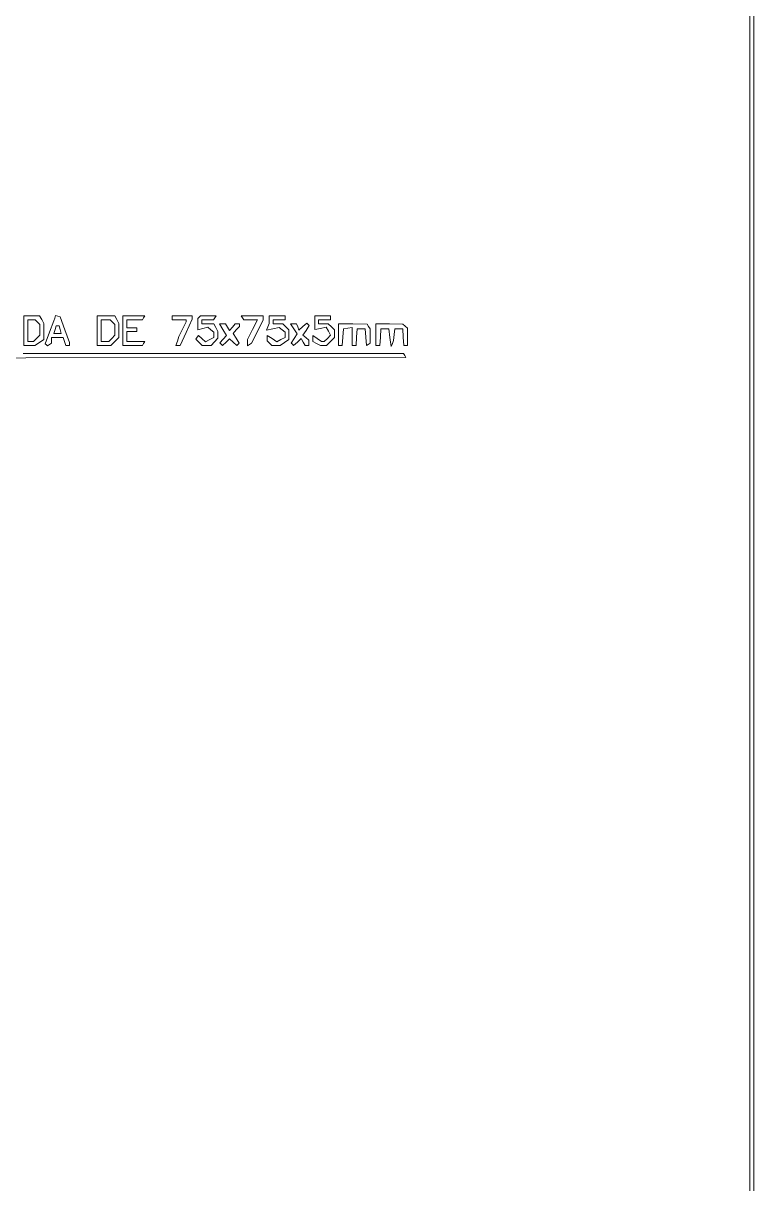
# Paper-space layout 'AN-11-DGE-066-A' of a CAD drawing. Header units: metres, sheet in millimetres. Extents: x 12 to 192, y 4 to 291.
# Drawn here: x 145.7 to 192.3, y 118.1 to 192 of the extents above; entities that cross this region are included whole.
import ezdxf

# ---------------------------------------------------------------- set-up
doc = ezdxf.new("R2010")
doc.units = ezdxf.units.M
doc.layers.add('DGE_CONTORNOS', color=7, linetype='Continuous', lineweight=0)
doc.layers.add('DGE_DATOS', color=7, linetype='Continuous', lineweight=0)

# ---------------------------------------------------------------- blocks, each defined once
blk = doc.blocks.new('LP_REF_DGE_MT_066_A')
at = {"layer": 'DGE_CONTORNOS'}
for points in [[(28.915, 147.084), (28.915, 24.919), (110.591, 24.919), (192.267, 24.919), (192.267, 147.084), (192.267, 269.249), (110.591, 269.249), (28.915, 269.249)], [(192.015, 163.394), (192.015, 57.791), (117.203, 57.791), (42.391, 57.791), (42.391, 163.394), (42.391, 268.997), (117.203, 268.997), (192.015, 268.997)], [(145.793, 172.462), (145.793, 171.517), (146.143, 171.517), (146.493, 171.517), (146.773, 171.713), (147.053, 171.909), (147.053, 172.414), (147.053, 172.919), (146.922, 173.163), (146.792, 173.406), (146.292, 173.406), (145.793, 173.406)], [(146.649, 173.003), (146.801, 172.852), (146.801, 172.509), (146.801, 172.165), (146.603, 171.967), (146.405, 171.769), (146.225, 171.769), (146.045, 171.769), (146.045, 172.462), (146.045, 173.155), (146.272, 173.155), (146.498, 173.155)], [(147.75, 173.259), (147.691, 173.092), (147.422, 172.359), (147.154, 171.626), (147.221, 171.559), (147.288, 171.492), (147.422, 171.575), (147.556, 171.658), (147.556, 171.84), (147.556, 172.021), (147.926, 172.021), (148.295, 172.021), (148.375, 171.769), (148.455, 171.517), (148.572, 171.517), (148.69, 171.517), (148.688, 171.612), (148.686, 171.706), (148.389, 172.52), (148.092, 173.333), (147.95, 173.38), (147.808, 173.427)], [(150.453, 172.462), (150.453, 171.517), (150.894, 171.517), (151.335, 171.517), (151.587, 171.769), (151.838, 172.021), (151.838, 172.47), (151.838, 172.919), (151.708, 173.163), (151.578, 173.406), (151.015, 173.406), (150.453, 173.406)], [(151.435, 173.003), (151.587, 172.852), (151.587, 172.509), (151.587, 172.165), (151.389, 171.967), (151.191, 171.769), (150.948, 171.769), (150.705, 171.769), (150.705, 172.462), (150.705, 173.155), (150.995, 173.155), (151.284, 173.155)], [(152.09, 172.462), (152.09, 171.517), (152.713, 171.517), (153.335, 171.517), (153.413, 171.643), (153.491, 171.769), (152.916, 171.769), (152.342, 171.769), (152.342, 172.084), (152.342, 172.399), (152.657, 172.399), (152.972, 172.399), (152.972, 172.525), (152.972, 172.651), (152.657, 172.651), (152.342, 172.651), (152.342, 172.903), (152.342, 173.155), (152.839, 173.155), (153.335, 173.155), (153.413, 173.28), (153.491, 173.406), (152.79, 173.406), (152.09, 173.406)], [(155.239, 173.28), (155.239, 173.155), (155.68, 173.155), (156.121, 173.155), (156.121, 173.087), (156.121, 173.019), (155.885, 172.551), (155.649, 172.084), (155.562, 171.801), (155.474, 171.517), (155.607, 171.517), (155.74, 171.517), (156.119, 172.353), (156.498, 173.189), (156.498, 173.298), (156.498, 173.406), (155.869, 173.406), (155.239, 173.406)], [(156.96, 173.322), (156.876, 173.238), (156.876, 172.879), (156.876, 172.52), (157.193, 172.599), (157.509, 172.679), (157.697, 172.523), (157.884, 172.368), (157.884, 172.199), (157.884, 172.03), (157.622, 171.889), (157.359, 171.749), (157.13, 171.956), (156.901, 172.163), (156.825, 172.039), (156.748, 171.915), (156.947, 171.716), (157.146, 171.517), (157.433, 171.517), (157.719, 171.517), (157.927, 171.748), (158.136, 171.978), (158.136, 172.197), (158.136, 172.415), (158.005, 172.659), (157.875, 172.903), (157.502, 172.903), (157.128, 172.903), (157.128, 173.029), (157.128, 173.155), (157.499, 173.155), (157.869, 173.155), (157.947, 173.28), (158.025, 173.406), (157.534, 173.406), (157.044, 173.406)], [(159.71, 173.28), (159.788, 173.155), (160.223, 173.155), (160.659, 173.155), (160.342, 172.529), (160.025, 171.903), (160.025, 171.703), (160.025, 171.502), (160.154, 171.582), (160.283, 171.662), (160.658, 172.404), (161.033, 173.147), (161.033, 173.277), (161.033, 173.406), (160.332, 173.406), (159.632, 173.406)], [(161.41, 173.165), (161.41, 172.923), (161.329, 172.71), (161.247, 172.496), (161.649, 172.585), (162.05, 172.673), (162.234, 172.521), (162.418, 172.368), (162.418, 172.199), (162.418, 172.03), (162.158, 171.891), (161.897, 171.751), (161.591, 171.952), (161.284, 172.153), (161.284, 171.986), (161.284, 171.82), (161.436, 171.668), (161.587, 171.517), (161.848, 171.517), (162.11, 171.517), (162.39, 171.713), (162.67, 171.909), (162.67, 172.208), (162.67, 172.507), (162.472, 172.705), (162.274, 172.903), (161.968, 172.903), (161.662, 172.903), (161.662, 173.029), (161.662, 173.155), (162.04, 173.155), (162.418, 173.155), (162.418, 173.28), (162.418, 173.406), (161.914, 173.406), (161.41, 173.406)], [(164.307, 172.969), (164.307, 172.531), (164.673, 172.604), (165.04, 172.678), (165.177, 172.421), (165.314, 172.164), (165.117, 171.967), (164.919, 171.769), (164.83, 171.769), (164.741, 171.769), (164.461, 171.965), (164.181, 172.161), (164.181, 171.97), (164.181, 171.778), (164.425, 171.648), (164.668, 171.517), (164.866, 171.517), (165.063, 171.517), (165.315, 171.769), (165.567, 172.021), (165.567, 172.264), (165.567, 172.507), (165.369, 172.705), (165.171, 172.903), (164.865, 172.903), (164.559, 172.903), (164.559, 173.029), (164.559, 173.155), (164.937, 173.155), (165.315, 173.155), (165.315, 173.28), (165.315, 173.406), (164.811, 173.406), (164.307, 173.406)], [(148.097, 172.525), (148.162, 172.273), (147.934, 172.273), (147.706, 172.273), (147.772, 172.525), (147.838, 172.777), (147.934, 172.777), (148.031, 172.777)], [(158.468, 172.53), (158.688, 172.157), (158.475, 171.921), (158.261, 171.686), (158.346, 171.601), (158.43, 171.517), (158.661, 171.725), (158.891, 171.934), (159.122, 171.725), (159.353, 171.517), (159.43, 171.594), (159.508, 171.672), (159.309, 171.976), (159.11, 172.279), (159.316, 172.506), (159.521, 172.734), (159.521, 172.818), (159.521, 172.903), (159.378, 172.903), (159.234, 172.903), (159.063, 172.682), (158.891, 172.462), (158.759, 172.682), (158.627, 172.903), (158.437, 172.903), (158.247, 172.903)], [(162.979, 172.579), (163.191, 172.255), (163, 171.964), (162.809, 171.672), (162.887, 171.594), (162.964, 171.517), (163.205, 171.735), (163.446, 171.953), (163.568, 171.735), (163.69, 171.517), (163.81, 171.517), (163.929, 171.517), (163.929, 171.691), (163.929, 171.864), (163.745, 172.017), (163.561, 172.17), (163.762, 172.477), (163.963, 172.785), (163.884, 172.864), (163.805, 172.943), (163.555, 172.717), (163.305, 172.491), (163.226, 172.697), (163.147, 172.903), (162.957, 172.903), (162.767, 172.903)], [(165.819, 172.207), (165.819, 171.517), (165.937, 171.517), (166.056, 171.517), (166.095, 172.053), (166.133, 172.588), (166.417, 172.628), (166.7, 172.668), (166.7, 172.093), (166.7, 171.517), (166.819, 171.517), (166.938, 171.517), (166.976, 172.053), (167.015, 172.588), (167.267, 172.588), (167.519, 172.588), (167.558, 172.05), (167.597, 171.512), (167.715, 171.585), (167.834, 171.658), (167.832, 172.123), (167.83, 172.588), (167.737, 172.733), (167.644, 172.879), (166.731, 172.888), (165.819, 172.896)], [(168.211, 172.208), (168.211, 171.517), (168.33, 171.517), (168.449, 171.517), (168.488, 172.053), (168.526, 172.588), (168.778, 172.588), (169.03, 172.588), (169.101, 172.021), (169.171, 171.454), (169.253, 171.643), (169.334, 171.832), (169.371, 172.21), (169.408, 172.588), (169.66, 172.588), (169.912, 172.588), (169.95, 172.053), (169.989, 171.517), (170.108, 171.517), (170.227, 171.517), (170.227, 172.069), (170.227, 172.62), (170.069, 172.748), (169.912, 172.877), (169.062, 172.888), (168.211, 172.9)]]:
    blk.add_lwpolyline(points, close=True, dxfattribs=at)
blk.add_lwpolyline([(121.703, 170.699), (145.909, 170.73), (170.115, 170.762), (170.038, 170.888), (169.96, 171.013), (145.737, 171.013)], dxfattribs=at)

psp = doc.layouts.new('AN-11-DGE-066-A')

# ---------------------------------------------------------------- block references
at = {"layer": 'DGE_DATOS'}
psp.add_blockref('LP_REF_DGE_MT_066_A', (0, 0), dxfattribs=at)

doc.saveas('drawing.dxf')
